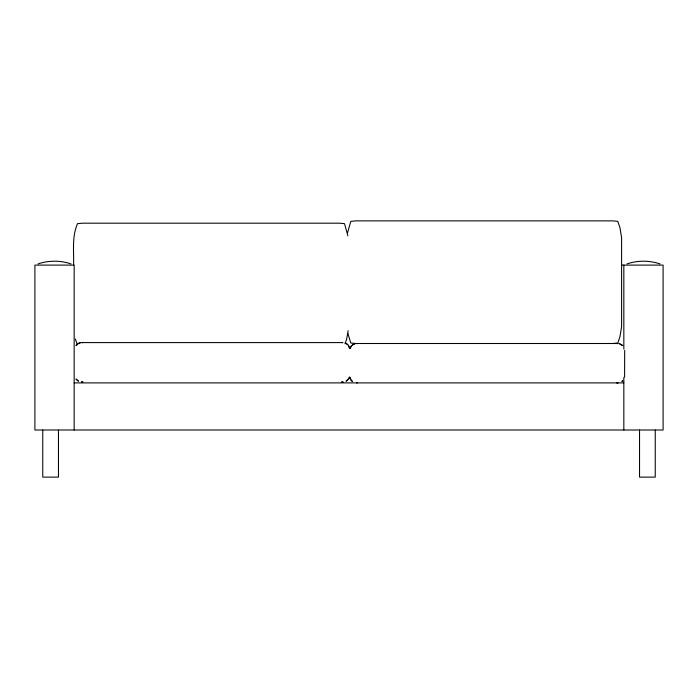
<?xml version="1.0" encoding="UTF-8"?>
<svg xmlns="http://www.w3.org/2000/svg" width="698" height="698" viewBox="0 0 698 698"><rect width="100%" height="100%" fill="white"/><g stroke="black" fill="none" stroke-linecap="round" stroke-linejoin="round"><path stroke-width="1.05" d="M624.684 350.352L624.588 377.112M348.162 330.634L346.679 339.019L345.109 343.791M347.604 232.661L350.806 221.345L355.806 220.873L612.792 220.873L617.791 221.345L619.955 227.661L621.604 237.765L621.604 326.612L619.955 336.706L617.791 343.023L612.792 343.503M617.73 343.564L617.111 343.547M350.056 348.25L351.731 345.536L354.383 343.861M349.428 377.243L348.45 379.136L346.086 381.213L348.511 379.136L349.489 377.243M349.986 348.25L351.67 345.536M82.94 381.989L81.587 381.989M76.126 345.44L77.574 343.922L80.514 342.683M76.065 345.44L78.542 343.364L80.567 342.683M622.721 380.864L621.909 381.562L622.66 380.864M342.203 342.631L342.91 342.587L341.863 342.657M352.542 344.838L355.422 343.599M38.041 263.923C48.642 260.302 60.421 260.302 71.022 263.923M626.979 263.923C637.579 260.302 649.358 260.302 659.959 263.923M616.77 343.564L617.843 343.503M81.631 381.989L82.652 381.919M356.538 382.897L357.559 382.827M621.656 265.109L663.1 265.109L663.1 430.012L34.9 430.012L34.9 265.109L74.163 265.109L74.163 430.012M81.631 342.587L82.652 342.657L81.736 342.596M82.504 342.587L341.776 342.587M356.538 343.503L357.612 343.564L356.661 343.564M357.411 343.503L616.683 343.503M341.776 381.989L342.988 381.989M74.163 382.897L623.838 382.897M355.806 343.503L350.806 343.023L347.874 333.4M341.915 381.919L342.927 381.989M618.969 343.599L622.721 345.536M619.955 343.861L622.66 345.536M345.1 342.945L347.813 344.62L349.75 348.372M346.034 343.364L347.752 344.62M76.065 379.136L78.481 381.213L76.126 379.136M348.45 345.44L349.681 348.372M77.234 344.568L75.367 339.019M347.857 235.811L344.515 223.657L339.516 223.186L82.53 223.186L77.53 223.657C71.781 236.692 73.988 251.332 73.604 265.092M655.248 430.012L655.248 477.127L639.543 477.127L639.543 430.012M623.838 265.109L623.838 349.087M623.838 377.444L623.838 430.012M58.458 430.012L58.458 477.127L42.753 477.127L42.753 430.012M617.835 382.897L616.77 382.827L617.843 382.897M352.481 381.562L350.972 380.052L349.733 377.112L351.033 380.052L352.542 381.562"/></g></svg>
